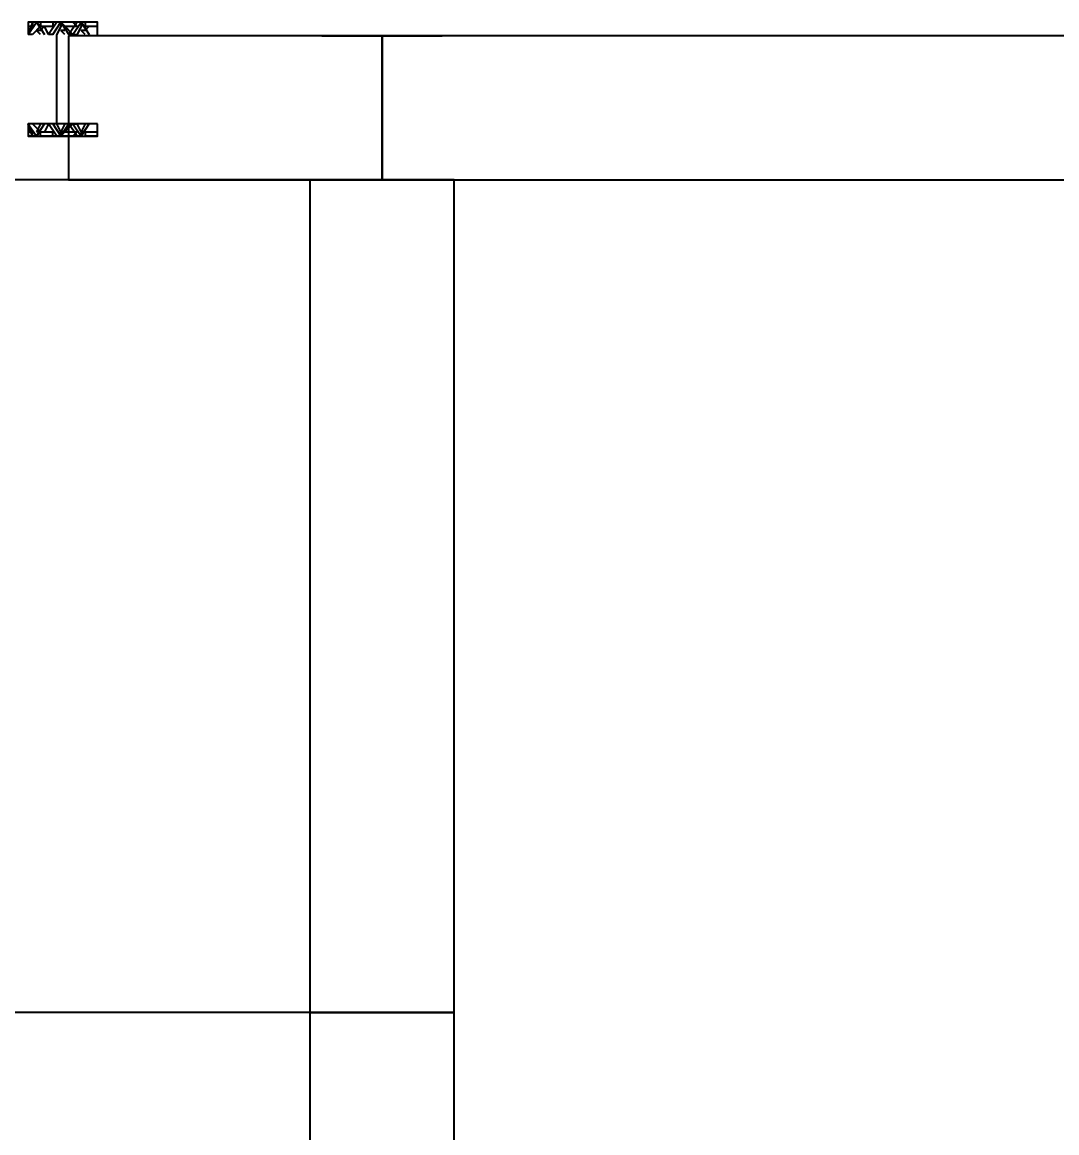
# Model space of a CAD drawing. Header units: centimetres. Extents: x -135 to 5290, y -1327 to 1388.
# Drawn here: x 3832.3 to 3904.1, y 564.4 to 641.4 of the extents above; entities that cross this region are included whole.
import ezdxf

# ---------------------------------------------------------------- set-up
doc = ezdxf.new("R2010")
doc.units = ezdxf.units.CM
for name, color, linetype in [('IC_KAPILAR', 7, 'Continuous'), ('MONTAJ_OZEL_OLCU', 6, 'Continuous'), ('MONTAJ_OZEL_PANO', 6, 'Continuous'), ('MONTAJ_STANDART', 7, 'Continuous')]:
    doc.layers.add(name, color=color, linetype=linetype)
doc.styles.add('PORTMAN', font='DejaVuSans.ttf')
doc.dimstyles.new('PORTMAN', dxfattribs={"dimtxt": 14, "dimasz": 9, "dimexe": 6, "dimexo": 5, "dimgap": 4, "dimtad": 1, "dimtxsty": 'PORTMAN', "dimblk": 'ARCHTICK', "dimcen": 2.5, "dimazin": 3, "dimtfac": 0.5, "dimtmove": 2, "dimatfit": 3})

# ---------------------------------------------------------------- blocks, each defined once
blk = doc.blocks.new('kaynak-ic-kapi')
at = {"color": 133, "linetype": 'Continuous', "lineweight": 25, "true_color": 0x6ec1dd}
for p, q in [((54247.473, 7919.877), (54248.319, 7919.877)), ((54248.319, 7919.595), (54247.473, 7919.595)), ((54248.601, 7919.877), (54248.037, 7919.031)), ((54248.319, 7919.313), (54248.037, 7919.595)), ((54248.319, 7919.877), (54248.319, 7919.595)), ((54249.164, 7919.031), (54248.601, 7919.877)), ((54248.601, 7919.877), (54248.601, 7919.595)), ((54248.601, 7919.877), (54248.882, 7919.877)), ((54248.601, 7919.595), (54248.882, 7919.031)), ((54249.164, 7919.877), (54248.882, 7919.595)), ((54248.882, 7919.877), (54249.446, 7919.031)), ((54249.728, 7919.595), (54248.882, 7919.595)), ((54249.164, 7919.877), (54249.164, 7919.877)), ((54249.164, 7919.031), (54249.728, 7919.595)), ((54250.01, 7919.877), (54249.446, 7919.031)), ((54250.01, 7919.877), (54249.728, 7919.595)), ((54249.728, 7919.313), (54249.728, 7919.595)), ((54250.574, 7919.031), (54250.01, 7919.877)), ((54250.01, 7919.877), (54250.01, 7919.877)), ((54250.01, 7919.877), (54250.01, 7919.595)), ((54250.01, 7919.877), (54250.292, 7919.877)), ((54250.01, 7919.595), (54250.292, 7919.031)), ((54250.292, 7919.877), (54250.856, 7919.031)), ((54250.574, 7919.877), (54250.574, 7919.877)), ((54250.574, 7919.877), (54250.574, 7919.595)), ((54251.42, 7919.595), (54250.574, 7919.595)), ((54250.856, 7919.031), (54251.138, 7919.595)), ((54251.702, 7919.877), (54251.138, 7919.031)), ((54251.42, 7919.313), (54251.138, 7919.595)), ((54251.42, 7919.877), (54251.42, 7919.877)), ((54251.42, 7919.877), (54251.42, 7919.595)), ((54251.702, 7919.877), (54251.42, 7919.595)), ((54251.42, 7919.595), (54251.984, 7919.031)), ((54252.266, 7919.031), (54251.702, 7919.877)), ((54251.702, 7919.877), (54252.266, 7919.877)), ((54251.702, 7919.877), (54251.984, 7919.877)), ((54251.984, 7919.877), (54251.984, 7919.877)), ((54251.984, 7919.877), (54251.984, 7919.595)), ((54251.984, 7919.877), (54252.266, 7919.031)), ((54252.266, 7919.595), (54251.984, 7919.595)), ((54248.319, 7919.313), (54248.601, 7919.313)), ((54248.319, 7919.031), (54248.601, 7919.313)), ((54249.164, 7919.031), (54248.882, 7919.031)), ((54249.164, 7919.031), (54249.446, 7919.031)), ((54249.728, 7919.313), (54250.01, 7919.313)), ((54249.728, 7919.031), (54250.01, 7919.313)), ((54250.292, 7912.828), (54250.292, 7919.031)), ((54250.574, 7919.031), (54250.574, 7919.031)), ((54250.574, 7919.031), (54250.856, 7919.031)), ((54251.42, 7919.313), (54251.702, 7919.313)), ((54251.42, 7919.031), (54251.702, 7919.313)), ((54251.984, 7919.031), (54251.984, 7919.031)), ((54251.984, 7919.031), (54252.266, 7919.031)), ((54252.266, 7919.031), (54252.266, 7919.031)), ((54248.601, 7911.982), (54248.037, 7912.828)), ((54248.319, 7912.828), (54248.601, 7912.264)), ((54249.164, 7912.828), (54248.601, 7911.982)), ((54248.601, 7912.264), (54248.882, 7912.828)), ((54249.164, 7912.828), (54248.882, 7912.828)), ((54248.882, 7911.982), (54249.446, 7912.828)), ((54249.164, 7912.828), (54249.446, 7912.828)), ((54249.164, 7912.828), (54249.728, 7912.264)), ((54250.01, 7911.982), (54249.446, 7912.828)), ((54249.728, 7912.828), (54250.01, 7912.264)), ((54250.574, 7912.828), (54250.01, 7911.982)), ((54250.01, 7912.264), (54250.292, 7912.828)), ((54250.292, 7911.982), (54250.856, 7912.828)), ((54250.574, 7912.828), (54250.574, 7912.828)), ((54250.574, 7912.828), (54250.856, 7912.828)), ((54250.856, 7912.828), (54251.138, 7912.264)), ((54251.702, 7911.982), (54251.138, 7912.828)), ((54251.42, 7912.264), (54251.984, 7912.828)), ((54251.42, 7912.828), (54251.702, 7912.264)), ((54252.266, 7912.828), (54251.702, 7911.982)), ((54251.984, 7912.828), (54251.984, 7912.828)), ((54251.984, 7912.828), (54252.266, 7912.828)), ((54251.984, 7911.982), (54252.266, 7912.828)), ((54252.266, 7912.828), (54252.266, 7912.828)), ((54248.319, 7912.264), (54247.473, 7912.264)), ((54247.473, 7911.982), (54248.319, 7911.982)), ((54248.319, 7912.264), (54248.037, 7912.264)), ((54248.319, 7912.264), (54248.319, 7911.982)), ((54248.319, 7912.264), (54248.601, 7912.264)), ((54249.164, 7911.982), (54248.882, 7912.264)), ((54249.728, 7912.264), (54248.882, 7912.264)), ((54249.164, 7911.982), (54249.164, 7911.982)), ((54250.01, 7911.982), (54249.728, 7912.264)), ((54249.728, 7912.264), (54249.728, 7912.264)), ((54249.728, 7912.264), (54250.01, 7912.264)), ((54250.01, 7911.982), (54250.01, 7912.264)), ((54250.01, 7911.982), (54250.01, 7911.982)), ((54250.01, 7911.982), (54250.292, 7911.982)), ((54250.574, 7911.982), (54250.574, 7912.264)), ((54251.42, 7912.264), (54250.574, 7912.264)), ((54250.574, 7911.982), (54250.574, 7911.982)), ((54251.42, 7912.264), (54251.138, 7912.264)), ((54251.42, 7911.982), (54251.42, 7912.264)), ((54251.702, 7911.982), (54251.42, 7912.264)), ((54251.42, 7912.264), (54251.702, 7912.264)), ((54251.42, 7911.982), (54251.42, 7911.982)), ((54251.702, 7911.982), (54252.266, 7911.982)), ((54251.702, 7911.982), (54251.984, 7911.982)), ((54251.984, 7911.982), (54251.984, 7912.264)), ((54252.266, 7912.264), (54251.984, 7912.264)), ((54251.984, 7911.982), (54251.984, 7911.982))]:
    blk.add_line(p, q, dxfattribs=at)
for points in [[(54247.473, 7919.031), (54247.473, 7919.877), (54252.266, 7919.877), (54252.266, 7919.031)], [(54248.601, 7919.877), (54250.01, 7919.877), (54251.42, 7919.877)], [(54248.601, 7912.264), (54248.601, 7911.982), (54248.882, 7911.982)], [(54248.601, 7911.982), (54250.01, 7911.982), (54251.42, 7911.982)]]:
    blk.add_lwpolyline(points, dxfattribs=at)
blk.add_lwpolyline([(54247.473, 7912.828), (54252.266, 7912.828), (54252.266, 7911.982), (54247.473, 7911.982)], close=True, dxfattribs=at)
blk = doc.blocks.new('BOM_K01_IC_KAPI_ACIKLIK820')
at = {"layer": 'IC_KAPILAR'}
blk.add_blockref('kaynak-ic-kapi', (0, 0), dxfattribs=at)
blk = doc.blocks.new('BOM_I15_1255p0_IC_K01_SOL_ALT')
blk.add_lwpolyline([(0, 103.75), (10, 103.75), (10, 125.5), (0, 125.5)], close=True)
at = {"layer": 'IC_KAPILAR', "xscale": -1, "rotation": 90}
blk.add_blockref('BOM_K01_IC_KAPI_ACIKLIK820', (7918.93, 54353.219), dxfattribs=at)
blk = doc.blocks.new('MNT_BOM_I15_1255p0_IC_K01_SOL_ALT')
blk.add_blockref('BOM_I15_1255p0_IC_K01_SOL_ALT', (0, 0))
blk = doc.blocks.new('BOM_I14_1255p0_IC_DOLU')
blk.add_lwpolyline([(0, 0), (10, 0), (10, 125.5), (0, 125.5)], close=True)
blk = doc.blocks.new('MNT_BOM_I14_1255p0_IC_DOLU')
blk.add_blockref('BOM_I14_1255p0_IC_DOLU', (0, 0))
blk = doc.blocks.new('BOM_I15_1255p0_IC_K01_SAG_UST')
blk.add_lwpolyline([(0, 103.75), (10, 103.75), (10, 125.5), (0, 125.5)], close=True)
blk = doc.blocks.new('MNT_BOM_I15_1255p0_IC_K01_SAG_UST')
blk.add_blockref('BOM_I15_1255p0_IC_K01_SAG_UST', (0, 0))
blk = doc.blocks.new('BOM_I16_577p5_IC_DOLU')
blk.add_lwpolyline([(0, 0), (10, 0), (10, 57.75), (0, 57.75)], close=True)
blk = doc.blocks.new('MNT_BOM_I16_577p5_IC_DOLU')
blk.add_blockref('BOM_I16_577p5_IC_DOLU', (0, 0))
blk = doc.blocks.new('_ARCHTICK')
at = {"color": 0, "linetype": 'BYBLOCK', "const_width": 0.15}
blk.add_lwpolyline([(-0.5, -0.5), (0.5, 0.5)], dxfattribs=at)
blk = doc.blocks.new('BOM_B05_UCLU_H_100')
for p, q in [((9.167, 5), (5, 5)), ((5, 5), (5, -5)), ((-5, -4.167), (-5, 4.167)), ((5, -4.167), (5, 4.167)), ((5, 0), (-5, 0)), ((-5, 0), (-5, -4.167)), ((5, -4.167), (5, 0)), ((5, -5), (9.167, -5))]:
    blk.add_line(p, q)
blk = doc.blocks.new('MNT_BOM_B05_UCLU_H_100')
blk.add_blockref('BOM_B05_UCLU_H_100', (0, 0))

msp = doc.modelspace()

# ---------------------------------------------------------------- block references
at = {"layer": 'MONTAJ_OZEL_PANO'}
msp.add_blockref('MNT_BOM_I16_577p5_IC_DOLU', (3852.25, 572.75), dxfattribs=at)
at = {"layer": 'MONTAJ_STANDART', "rotation": 270}
for name, p in [('MNT_BOM_I15_1255p0_IC_K01_SOL_ALT', (3731.75, 640.5)), ('MNT_BOM_B05_UCLU_H_100', (3857.25, 635.5)), ('MNT_BOM_I14_1255p0_IC_DOLU', (3857.25, 640.5))]:
    msp.add_blockref(name, p, dxfattribs=at)
at = {"layer": 'MONTAJ_STANDART'}
msp.add_blockref('MNT_BOM_I15_1255p0_IC_K01_SAG_UST', (3852.25, 447.25), dxfattribs=at)

# ---------------------------------------------------------------- dimensions: what is measured, and where the dimension line sits
at = {"layer": 'MONTAJ_OZEL_OLCU'}
msp.add_linear_dim(base=(3812.25, 572.75), p1=(3862.25, 572.75), p2=(3862.25, 630.5), angle=90, dimstyle='PORTMAN', override={"dimtxt": 14, "dimasz": 9, "dimexe": 6, "dimexo": 5, "dimdec": 2, "dimzin": 8, "dimdsep": 44}, dxfattribs=at).render()

doc.saveas('drawing.dxf')
